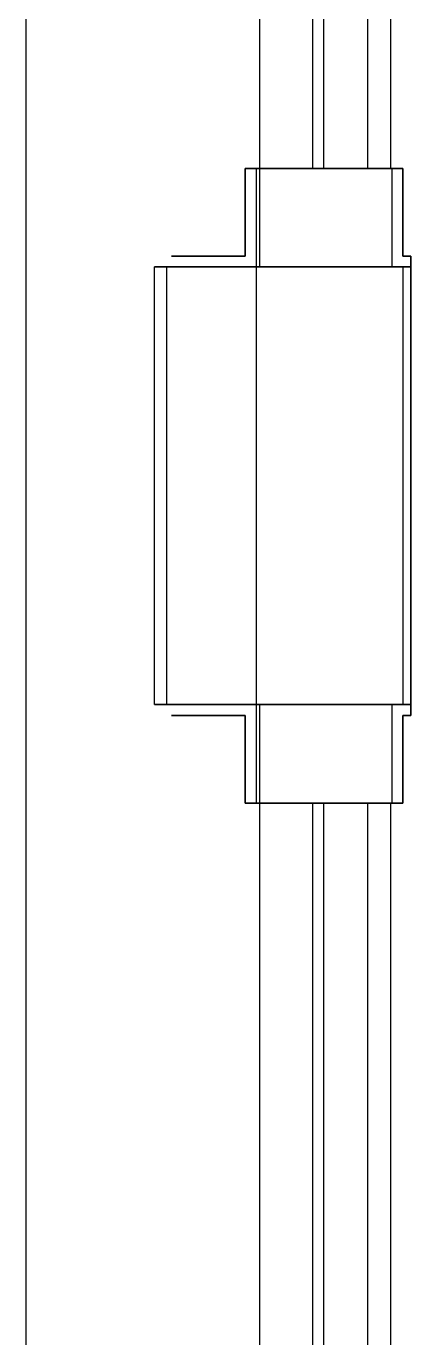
# Model space of a CAD drawing. Header units: inches. Extents: x 0 to 92454, y -34894 to 11.
# Drawn here: x 1.78 to 2.125, y 6.021 to 7.201 of the extents above; entities that cross this region are included whole.
import ezdxf

# ---------------------------------------------------------------- set-up
doc = ezdxf.new("R2010")
doc.units = ezdxf.units.IN
doc.header["$MEASUREMENT"] = 0

# ---------------------------------------------------------------- blocks, each defined once
blk = doc.blocks.new('2023_07_21_11_46_31_0481')
at = {"color": 7}
for p, q in [((45.2, 32.9, 152), (45.2, 241.9, 152)), ((50.533, 177.4, 142), (50.533, 202.4, 142)), ((51.739, 200.15, 151.7), (51.739, 179.65, 151.7)), ((51.739, 200.15, 151.7), (51.739, 179.65, 151.7)), ((51.746, 179.65, 151.7), (51.746, 200.15, 151.7)), ((51.746, 179.65, 151.7), (51.746, 200.15, 151.7)), ((52, 179.65, 145), (52, 200.15, 145)), ((53, 179.65, 142), (53, 200.15, 142)), ((53.525, 179.65, 151.7), (53.525, 200.15, 151.7)), ((50.2, 179.65, 145.443), (50.2, 177.65, 145.443)), ((50.2, 177.65, 151.257), (50.2, 179.65, 151.257)), ((50.45, 179.65, 147.688), (50.45, 177.4, 147.688)), ((50.45, 179.65, 149.312), (50.45, 177.4, 149.312)), ((51.746, 179.65, 151.7), (53.525, 179.65, 151.7)), ((53.8, 179.65, 142), (53, 179.65, 142)), ((53.55, 179.65, 147.688), (53.55, 177.4, 147.688)), ((53.55, 179.65, 149.312), (53.55, 177.4, 149.312)), ((53.8, 177.65, 142), (53.8, 179.65, 142)), ((53.982, 177.65, 142), (53.8, 177.65, 142)), ((53.982, 177.4, 142), (53.982, 177.65, 142)), ((48.4, 177.4, 146.5), (48.133, 177.4, 146.5)), ((48.133, 167.4, 146.5), (48.133, 177.4, 146.5)), ((48.4, 177.4, 146.5), (48.4, 167.4, 146.5)), ((53.8, 177.4, 152), (50.45, 177.4, 152)), ((50.45, 177.4, 152), (50.45, 167.4, 152)), ((50.533, 177.4, 142), (53.982, 177.4, 142)), ((53.8, 177.4, 152), (53.8, 167.4, 152)), ((48.133, 167.4, 146.5), (48.4, 167.4, 146.5)), ((50.45, 167.4, 147.688), (50.45, 165.15, 147.688)), ((50.45, 167.4, 149.312), (50.45, 165.15, 149.312)), ((50.45, 167.4, 152), (53.8, 167.4, 152)), ((53.982, 167.4, 142), (50.533, 167.4, 142)), ((50.533, 142.4, 142), (50.533, 167.4, 142)), ((53.55, 167.4, 147.688), (53.55, 165.15, 147.688)), ((53.55, 167.4, 149.312), (53.55, 165.15, 149.312)), ((53.982, 167.15, 142), (53.982, 167.4, 142)), ((50.2, 165.15, 151.257), (50.2, 167.15, 151.257)), ((50.2, 167.15, 145.443), (50.2, 165.15, 145.443)), ((53.8, 165.15, 142), (53.8, 167.15, 142)), ((53.8, 167.15, 142), (53.982, 167.15, 142)), ((51.739, 165.15, 151.7), (51.739, 144.65, 151.7)), ((51.739, 165.15, 151.7), (51.739, 144.65, 151.7)), ((51.746, 144.65, 151.7), (51.746, 165.15, 151.7)), ((53.525, 165.15, 151.7), (51.746, 165.15, 151.7)), ((51.746, 144.65, 151.7), (51.746, 165.15, 151.7)), ((52, 144.65, 145), (52, 165.15, 145)), ((53, 144.65, 142), (53, 165.15, 142)), ((53, 165.15, 142), (53.8, 165.15, 142)), ((53.525, 144.65, 151.7), (53.525, 165.15, 151.7))]:
    blk.add_line(p, q, dxfattribs=at)
at = {"color": 7, "extrusion": (0.882353, 0, 0.470588)}
for p, q in [((45.2, 32.9, 152), (45.2, 241.9, 152)), ((50.533, 177.4, 142), (50.533, 202.4, 142)), ((48.133, 167.4, 146.5), (48.133, 177.4, 146.5)), ((48.133, 177.4, 146.5), (50.533, 177.4, 142)), ((50.533, 167.4, 142), (48.133, 167.4, 146.5)), ((50.533, 142.4, 142), (50.533, 167.4, 142))]:
    blk.add_line(p, q, dxfattribs=at)
at = {"color": 7, "extrusion": (-0.707107, 0, -0.707107)}
for p, q in [((52, 179.65, 143), (52, 200.15, 143)), ((53, 179.65, 142), (53, 200.15, 142)), ((53, 179.65, 142), (52, 179.65, 143)), ((52, 144.65, 143), (52, 165.15, 143)), ((52, 165.15, 143), (53, 165.15, 142)), ((53, 144.65, 142), (53, 165.15, 142))]:
    blk.add_line(p, q, dxfattribs=at)
at = {"color": 7, "extrusion": (-1, 0, 0)}
for p, q in [((52, 179.65, 145), (52, 200.15, 145)), ((52, 179.65, 143), (52, 200.15, 143)), ((50.45, 179.65, 149.312), (50.45, 179.65, 147.688)), ((50.45, 179.65, 147.688), (50.45, 177.4, 147.688)), ((50.45, 179.65, 149.312), (50.45, 177.4, 149.312)), ((52, 179.65, 143), (52, 179.65, 145)), ((53.8, 179.65, 151.828), (53.8, 177.65, 151.828)), ((53.8, 179.65, 151.828), (53.8, 179.65, 142)), ((53.8, 177.65, 142), (53.8, 179.65, 142)), ((53.8, 177.65, 142), (53.8, 177.65, 151.828)), ((53.982, 177.65, 151.913), (53.982, 167.15, 151.913)), ((53.982, 177.65, 151.913), (53.982, 177.65, 142)), ((53.982, 177.4, 142), (53.982, 177.65, 142)), ((48.4, 177.4, 149.95), (48.4, 167.4, 149.95)), ((48.4, 177.4, 149.95), (48.4, 177.4, 146.5)), ((48.4, 177.4, 146.5), (48.4, 167.4, 146.5)), ((50.45, 177.4, 149.312), (50.45, 177.4, 147.688)), ((53.982, 177.4, 151.818), (53.982, 177.4, 142)), ((53.982, 167.4, 151.818), (53.982, 177.4, 151.818)), ((48.4, 167.4, 146.5), (48.4, 167.4, 149.95)), ((50.45, 167.4, 149.312), (50.45, 165.15, 149.312)), ((50.45, 167.4, 147.688), (50.45, 167.4, 149.312)), ((50.45, 167.4, 147.688), (50.45, 165.15, 147.688)), ((53.982, 167.4, 142), (53.982, 167.4, 151.818)), ((53.982, 167.15, 142), (53.982, 167.4, 142)), ((53.8, 167.15, 151.828), (53.8, 167.15, 142)), ((53.8, 165.15, 142), (53.8, 167.15, 142)), ((53.8, 167.15, 151.828), (53.8, 165.15, 151.828)), ((53.982, 167.15, 142), (53.982, 167.15, 151.913)), ((50.45, 165.15, 147.688), (50.45, 165.15, 149.312)), ((52, 144.65, 145), (52, 165.15, 145)), ((52, 165.15, 145), (52, 165.15, 143)), ((52, 144.65, 143), (52, 165.15, 143)), ((53.8, 165.15, 142), (53.8, 165.15, 151.828))]:
    blk.add_line(p, q, dxfattribs=at)
at = {"color": 7, "extrusion": (-0.422618, 0, 0.906308)}
for p, q in [((53.525, 179.65, 151.7), (53.525, 200.15, 151.7)), ((53.525, 179.65, 151.7), (53.8, 179.65, 151.828)), ((53.8, 179.65, 151.828), (53.8, 177.65, 151.828)), ((53.8, 177.65, 151.828), (53.982, 177.65, 151.913)), ((53.982, 177.65, 151.913), (53.982, 167.15, 151.913)), ((53.982, 167.15, 151.913), (53.8, 167.15, 151.828)), ((53.8, 167.15, 151.828), (53.8, 165.15, 151.828)), ((53.8, 165.15, 151.828), (53.525, 165.15, 151.7)), ((53.525, 144.65, 151.7), (53.525, 165.15, 151.7))]:
    blk.add_line(p, q, dxfattribs=at)
at = {"color": 7, "extrusion": (0, -1, 0)}
for p, q in [((50.2, 179.65, 145.443), (50.2, 179.65, 151.257)), ((50.45, 179.65, 149.312), (50.45, 179.65, 147.688)), ((51.746, 179.65, 151.7), (53.525, 179.65, 151.7)), ((52, 179.65, 143), (52, 179.65, 145)), ((53, 179.65, 142), (52, 179.65, 143)), ((53.8, 179.65, 142), (53, 179.65, 142)), ((53.525, 179.65, 151.7), (53.8, 179.65, 151.828)), ((53.55, 179.65, 147.688), (53.55, 179.65, 149.312)), ((53.8, 179.65, 151.828), (53.8, 179.65, 142)), ((50.2, 177.65, 151.257), (50.2, 177.65, 145.443)), ((53.982, 177.65, 142), (53.8, 177.65, 142)), ((53.8, 177.65, 151.828), (53.982, 177.65, 151.913)), ((53.8, 177.65, 142), (53.8, 177.65, 151.828)), ((53.982, 177.65, 151.913), (53.982, 177.65, 142)), ((48.133, 167.4, 146.5), (48.4, 167.4, 146.5)), ((50.533, 167.4, 142), (48.133, 167.4, 146.5)), ((48.4, 167.4, 149.95), (50.45, 167.4, 152)), ((48.4, 167.4, 146.5), (48.4, 167.4, 149.95)), ((50.45, 167.4, 152), (53.8, 167.4, 152)), ((50.45, 167.4, 147.688), (50.45, 167.4, 149.312)), ((53.982, 167.4, 142), (50.533, 167.4, 142)), ((53.55, 167.4, 149.312), (53.55, 167.4, 147.688)), ((53.8, 167.4, 152), (53.982, 167.4, 151.818)), ((53.982, 167.4, 142), (53.982, 167.4, 151.818))]:
    blk.add_line(p, q, dxfattribs=at)
at = {"color": 7, "extrusion": (1, 0, 0)}
for p, q in [((50.2, 179.65, 145.443), (50.2, 177.65, 145.443)), ((50.2, 179.65, 145.443), (50.2, 179.65, 151.257)), ((50.2, 177.65, 151.257), (50.2, 179.65, 151.257)), ((50.2, 177.65, 151.257), (50.2, 177.65, 145.443)), ((50.2, 167.15, 145.443), (50.2, 167.15, 151.257)), ((50.2, 165.15, 151.257), (50.2, 167.15, 151.257)), ((50.2, 167.15, 145.443), (50.2, 165.15, 145.443)), ((50.2, 165.15, 151.257), (50.2, 165.15, 145.443))]:
    blk.add_line(p, q, dxfattribs=at)
at = {"color": 7, "extrusion": (1, 4.78098e-30, -1.04538e-44)}
for p, q in [((53.55, 179.65, 147.688), (53.55, 179.65, 149.312)), ((53.55, 179.65, 149.312), (53.55, 177.4, 149.312)), ((53.55, 179.65, 147.688), (53.55, 177.4, 147.688)), ((53.55, 177.4, 147.688), (53.55, 177.4, 149.312)), ((53.55, 167.4, 147.688), (53.55, 165.15, 147.688)), ((53.55, 167.4, 149.312), (53.55, 167.4, 147.688)), ((53.55, 167.4, 149.312), (53.55, 165.15, 149.312)), ((53.55, 165.15, 149.312), (53.55, 165.15, 147.688))]:
    blk.add_line(p, q, dxfattribs=at)
at = {"color": 7, "extrusion": (0, 1, 0)}
for p, q in [((48.133, 177.4, 146.5), (50.533, 177.4, 142)), ((48.4, 177.4, 146.5), (48.133, 177.4, 146.5)), ((48.4, 177.4, 149.95), (48.4, 177.4, 146.5)), ((50.45, 177.4, 152), (48.4, 177.4, 149.95)), ((53.8, 177.4, 152), (50.45, 177.4, 152)), ((50.45, 177.4, 149.312), (50.45, 177.4, 147.688)), ((50.533, 177.4, 142), (53.982, 177.4, 142)), ((53.55, 177.4, 147.688), (53.55, 177.4, 149.312)), ((53.982, 177.4, 151.818), (53.8, 177.4, 152)), ((53.982, 177.4, 151.818), (53.982, 177.4, 142)), ((50.2, 167.15, 145.443), (50.2, 167.15, 151.257)), ((53.8, 167.15, 142), (53.982, 167.15, 142)), ((53.8, 167.15, 151.828), (53.8, 167.15, 142)), ((53.982, 167.15, 151.913), (53.8, 167.15, 151.828)), ((53.982, 167.15, 142), (53.982, 167.15, 151.913)), ((50.2, 165.15, 151.257), (50.2, 165.15, 145.443)), ((50.45, 165.15, 147.688), (50.45, 165.15, 149.312)), ((53.525, 165.15, 151.7), (51.746, 165.15, 151.7)), ((52, 165.15, 143), (53, 165.15, 142)), ((52, 165.15, 145), (52, 165.15, 143)), ((53, 165.15, 142), (53.8, 165.15, 142)), ((53.8, 165.15, 151.828), (53.525, 165.15, 151.7)), ((53.55, 165.15, 149.312), (53.55, 165.15, 147.688)), ((53.8, 165.15, 142), (53.8, 165.15, 151.828))]:
    blk.add_line(p, q, dxfattribs=at)
at = {"color": 7, "extrusion": (-0.707107, 0, 0.707107)}
for p, q in [((50.45, 177.4, 152), (48.4, 177.4, 149.95)), ((48.4, 177.4, 149.95), (48.4, 167.4, 149.95)), ((50.45, 177.4, 152), (50.45, 167.4, 152)), ((48.4, 167.4, 149.95), (50.45, 167.4, 152))]:
    blk.add_line(p, q, dxfattribs=at)
at = {"color": 7, "extrusion": (0.707107, 0, 0.707107)}
for p, q in [((53.982, 177.4, 151.818), (53.8, 177.4, 152)), ((53.8, 177.4, 152), (53.8, 167.4, 152)), ((53.982, 167.4, 151.818), (53.982, 177.4, 151.818)), ((53.8, 167.4, 152), (53.982, 167.4, 151.818))]:
    blk.add_line(p, q, dxfattribs=at)
at = {"color": 7, "extrusion": (0, 1, 0)}
for centre, radius, start, end in [((-51.87, 148.35, 179.65), 3.352, 267.771, 299.87), ((-51.87, 148.35, 179.65), 3.352, 60.13, 87.771), ((-51.87, 148.35, 179.65), 3.352, 87.771, 87.8892), ((-51.87, 148.35, 177.65), 3.352, 299.87, 60.13), ((-52, 148.5, 177.4), 1.75, 207.6604, 332.3396), ((-52, 148.5, 177.4), 1.75, 27.6604, 152.3396), ((-52, 148.5, 167.4), 1.75, 207.6604, 332.3396), ((-52, 148.5, 167.4), 1.75, 27.6604, 152.3396), ((-51.87, 148.35, 167.15), 3.352, 299.87, 60.13), ((-51.87, 148.35, 165.15), 3.352, 267.771, 299.87), ((-51.87, 148.35, 165.15), 3.352, 60.13, 87.771), ((-52, 148.5, 165.15), 1.75, 27.6604, 152.3396), ((-52, 148.5, 165.15), 1.75, 207.6604, 332.3396), ((-52, 148.5, 165.15), 1.75, 207.6604, 332.3396), ((-52, 148.5, 165.15), 1.75, 27.6604, 152.3396), ((-51.87, 148.35, 165.15), 3.352, 87.771, 87.8892)]:
    blk.add_arc(centre, radius, start, end, dxfattribs=at)
at = {"color": 7, "extrusion": (0, -1, 0)}
for centre, radius, start, end in [((51.87, 148.35, -179.65), 3.352, 92.229, 119.87), ((51.87, 148.35, -179.65), 3.352, 240.13, 272.229), ((52, 148.5, -179.65), 1.75, 207.6604, 332.3396), ((52, 148.5, -179.65), 1.75, 27.6604, 152.3396), ((52, 148.5, -179.65), 1.75, 207.6604, 332.3396), ((52, 148.5, -179.65), 1.75, 27.6604, 152.3396), ((51.87, 148.35, -179.65), 3.352, 92.1108, 92.229), ((51.87, 148.35, -177.65), 3.352, 119.87, 240.13), ((52, 148.5, -177.4), 1.75, 207.6604, 332.3396), ((52, 148.5, -177.4), 1.75, 27.6604, 152.3396), ((52, 148.5, -167.4), 1.75, 27.6604, 152.3396), ((52, 148.5, -167.4), 1.75, 207.6604, 332.3396), ((51.87, 148.35, -167.15), 3.352, 119.87, 240.13), ((51.87, 148.35, -165.15), 3.352, 92.229, 119.87), ((51.87, 148.35, -165.15), 3.352, 240.13, 272.229), ((51.87, 148.35, -165.15), 3.352, 92.1108, 92.229)]:
    blk.add_arc(centre, radius, start, end, dxfattribs=at)

msp = doc.modelspace()

# ---------------------------------------------------------------- block references
at = {"xscale": 0.03937007874015748, "yscale": 0.03937007874015748, "zscale": 0.03937007874015748}
msp.add_blockref('2023_07_21_11_46_31_0481', (0, 0), dxfattribs=at)
msp.add_blockref('2023_07_21_11_46_31_0481', (0, 0), dxfattribs=at)

doc.saveas('drawing.dxf')
